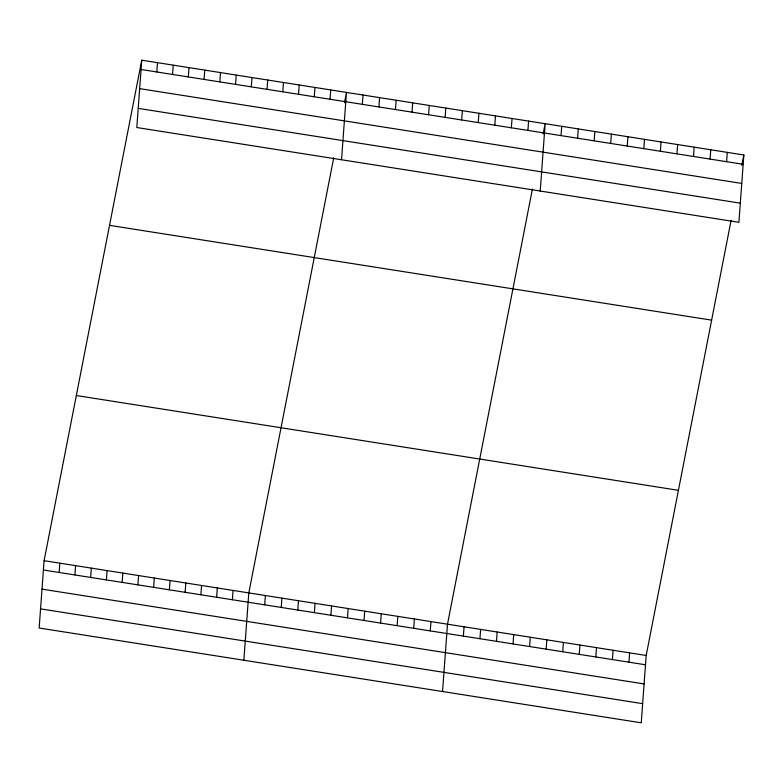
<?xml version="1.0" encoding="UTF-8"?>
<svg xmlns="http://www.w3.org/2000/svg" width="783" height="783" viewBox="0 0 783 783"><rect width="100%" height="100%" fill="white"/><g stroke="black" fill="none" stroke-linecap="round" stroke-linejoin="round"><path stroke-width="1.17" d="M141.752 60.193L136.81 127.531L738.907 222.313L743.85 154.985L141.752 60.193L44.093 560.687L39.15 628.015L641.248 722.807L646.19 655.469L731.097 220.356M59.156 572.471L59.841 563.163M74.904 574.947L75.589 565.639M90.652 577.433L91.337 568.115M106.4 579.909L107.085 570.601M156.815 71.977L157.5 62.669M122.148 582.386L122.833 573.078M172.563 74.454L173.249 65.146M137.896 584.862L138.581 575.554M188.311 76.94L188.997 67.632M153.644 587.348L154.329 578.04M204.06 79.416L204.745 70.108M169.392 589.824L170.068 580.516M219.808 81.892L220.493 72.584M185.131 592.3L185.816 582.992M235.556 84.378L236.241 75.07M200.879 594.786L201.564 585.478M251.304 86.854L251.989 77.546M216.627 597.263L217.312 587.955M267.052 89.331L267.727 80.023M232.375 599.739L233.06 590.431M282.8 91.817L283.475 82.499M243.865 660.245L248.808 592.907L333.715 157.794M298.538 94.293L299.223 84.985M264.683 604.828L265.368 595.52M314.286 96.769L314.972 87.461M281.234 607.432L281.919 598.124M330.034 99.245L330.72 89.937M297.794 610.035L298.48 600.727M341.525 159.752L346.468 92.423L344.451 102.739M314.355 612.649L315.04 603.341M362.343 104.335L363.028 95.027M330.915 615.252L331.591 605.944M378.903 106.938L379.579 97.63M347.466 617.865L348.151 608.548M395.454 109.551L396.139 100.244M364.026 620.469L364.712 611.161M412.015 112.155L412.7 102.847M380.587 623.072L381.272 613.764M428.575 114.758L429.26 105.451M397.138 625.686L397.823 616.368M445.126 117.372L445.811 108.064M413.698 628.289L414.383 618.981M461.686 119.975L462.371 110.667M430.259 630.892L430.944 621.585M478.247 122.579L478.932 113.271M442.552 691.526L447.494 624.188L532.401 189.075M494.807 125.192L495.482 115.884M463.37 636.109L464.055 626.801M511.358 127.795L512.043 118.487M479.93 638.713L480.615 629.405M527.918 130.399L528.603 121.091M496.491 641.326L497.176 632.008M540.211 191.032L545.154 123.704L543.148 134.02M513.041 643.929L513.726 634.621M561.029 135.616L561.714 126.308M529.602 646.533L530.287 637.225M577.59 138.219L578.275 128.911M546.162 649.146L546.847 639.828M594.15 140.832L594.835 131.524M562.723 651.75L563.398 642.442M610.701 143.436L611.386 134.128M579.273 654.353L579.958 645.045M627.261 146.039L627.946 136.731M595.834 656.966L596.519 647.649M643.822 148.653L644.507 139.345M612.394 659.57L613.079 650.262M660.382 151.256L661.058 141.948M628.945 662.173L629.63 652.865M676.933 153.859L677.618 144.552M693.493 156.473L694.178 147.165M710.054 159.076L710.739 149.768M726.604 161.68L727.29 152.372M741.834 165.301L743.85 154.985M141.067 69.501L743.165 164.293M139.668 88.645L741.755 183.437M138.219 108.377L740.307 203.169M109.532 225.357L711.62 320.139M76.323 395.523L678.421 490.315M44.093 560.687L646.19 655.469M43.408 569.995L645.505 664.787M42.008 589.139L644.096 683.931M40.559 608.871L642.647 703.663"/></g></svg>
